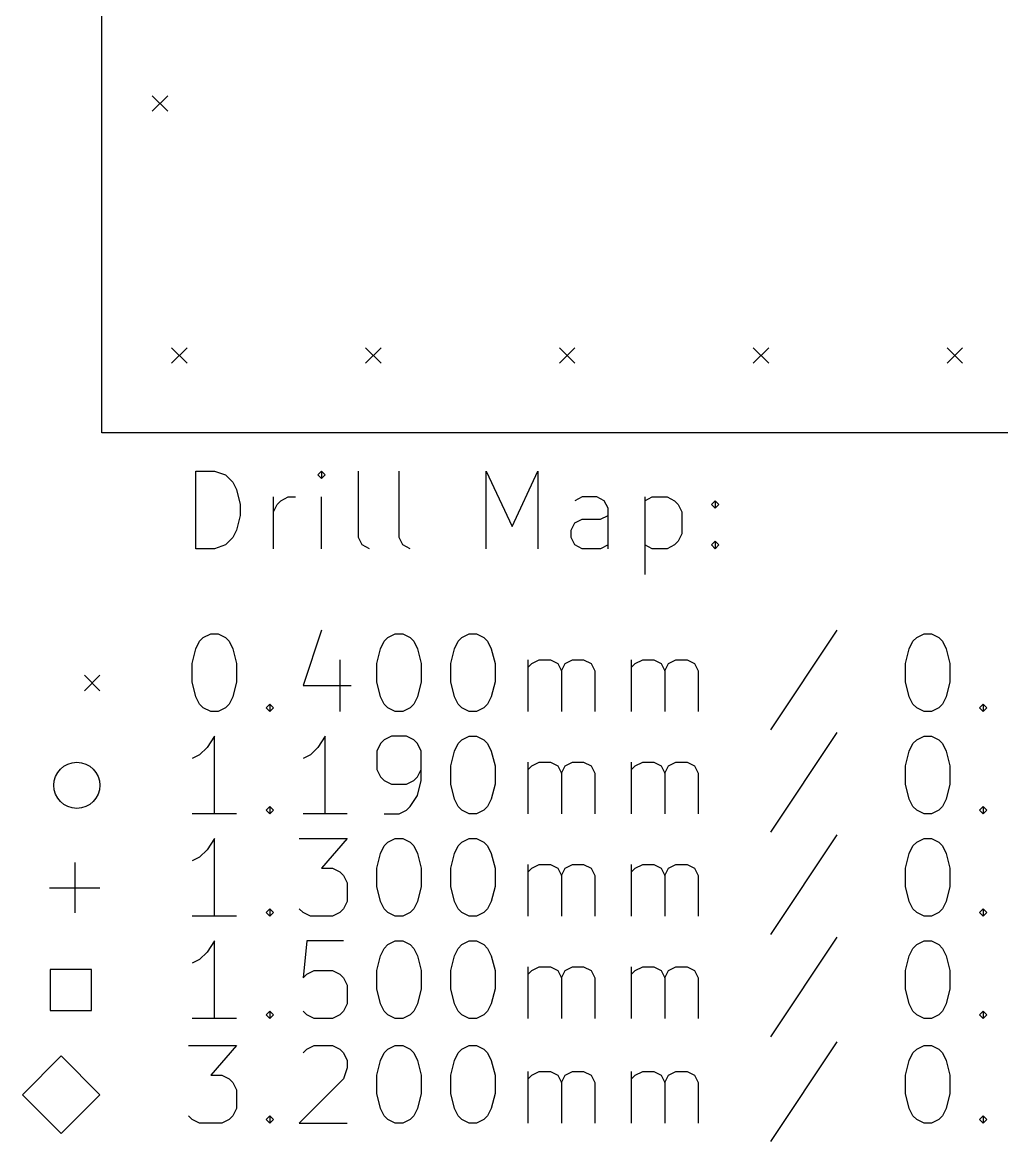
# Model space of a CAD drawing. Extents: x 78 to 180, y -149 to -30.
# Drawn here: x 77.95 to 103.21, y -148.28 to -119.41 of the extents above; entities that cross this region are included whole.
import ezdxf

# ---------------------------------------------------------------- set-up
doc = ezdxf.new("R2010")
doc.units = 0
doc.layers.add('BLACK', color=7, linetype='CONTINUOUS')

msp = doc.modelspace()

# ---------------------------------------------------------------- linework, layer by layer
at = {"layer": 'BLACK', "linetype": 'CONTINUOUS'}
for p, q in [((80, -130), (80, -30)), ((81.3, -121.3), (81.7, -121.7)), ((81.7, -121.3), (81.3, -121.7)), ((81.8, -127.8), (82.2, -128.2)), ((82.2, -127.8), (81.8, -128.2)), ((86.8, -127.8), (87.2, -128.2)), ((87.2, -127.8), (86.8, -128.2)), ((91.8, -127.8), (92.2, -128.2)), ((92.2, -127.8), (91.8, -128.2)), ((96.8, -127.8), (97.2, -128.2)), ((97.2, -127.8), (96.8, -128.2)), ((101.8, -127.8), (102.2, -128.2)), ((102.2, -127.8), (101.8, -128.2)), ((119.5, -130), (80, -130)), ((82.4262, -132.985), (82.4262, -130.985)), ((82.4262, -130.985), (82.9024, -130.985)), ((82.9024, -130.985), (83.1881, -131.08)), ((83.1881, -131.08), (83.3786, -131.27)), ((85.6643, -130.985), (85.569, -131.08)), ((85.569, -131.08), (85.6643, -131.175)), ((85.7595, -131.08), (85.6643, -130.985)), ((85.6643, -130.985), (85.6643, -131.175)), ((85.6643, -131.175), (85.7595, -131.08)), ((86.6167, -132.699), (86.6167, -130.985)), ((87.6643, -132.699), (87.6643, -130.985)), ((89.9119, -132.985), (89.9119, -130.985)), ((89.9119, -130.985), (90.5786, -132.413)), ((90.5786, -132.413), (91.2452, -130.985)), ((91.2452, -130.985), (91.2452, -132.985)), ((83.3786, -131.27), (83.4738, -131.461)), ((83.4738, -131.461), (83.569, -131.842)), ((84.4262, -132.985), (84.4262, -131.651)), ((84.6167, -131.747), (84.8071, -131.651)), ((84.8071, -131.651), (84.9976, -131.651)), ((85.6643, -132.985), (85.6643, -131.651)), ((92.3881, -131.651), (92.1976, -131.747)), ((92.769, -131.651), (92.3881, -131.651)), ((92.9595, -131.747), (92.769, -131.651)), ((94.0071, -131.651), (94.0071, -133.651)), ((94.0071, -131.747), (94.1976, -131.651)), ((94.1976, -131.651), (94.5786, -131.651)), ((94.5786, -131.651), (94.769, -131.747)), ((83.569, -131.842), (83.569, -132.128)), ((84.4262, -132.032), (84.5214, -131.842)), ((84.5214, -131.842), (84.6167, -131.747)), ((93.0548, -131.937), (92.9595, -131.747)), ((93.0548, -132.985), (93.0548, -131.937)), ((94.769, -131.747), (94.8643, -131.842)), ((94.8643, -131.842), (94.9595, -132.032)), ((95.7214, -131.842), (95.8167, -131.747)), ((95.8167, -131.937), (95.7214, -131.842)), ((95.8167, -131.747), (95.9119, -131.842)), ((95.8167, -131.747), (95.8167, -131.937)), ((95.9119, -131.842), (95.8167, -131.937)), ((83.569, -132.128), (83.4738, -132.509)), ((92.1976, -132.318), (92.3881, -132.223)), ((92.3881, -132.223), (92.8643, -132.223)), ((92.8643, -132.223), (93.0548, -132.128)), ((94.9595, -132.032), (94.9595, -132.604)), ((83.4738, -132.509), (83.3786, -132.699)), ((92.1024, -132.509), (92.1976, -132.318)), ((92.1024, -132.699), (92.1024, -132.509)), ((83.3786, -132.699), (83.1881, -132.89)), ((86.7119, -132.89), (86.6167, -132.699)), ((87.7595, -132.89), (87.6643, -132.699)), ((92.1976, -132.89), (92.1024, -132.699)), ((94.8643, -132.794), (94.769, -132.89)), ((94.9595, -132.604), (94.8643, -132.794)), ((95.7214, -132.89), (95.8167, -132.794)), ((95.8167, -132.794), (95.9119, -132.89)), ((95.8167, -132.794), (95.8167, -132.985)), ((82.9024, -132.985), (82.4262, -132.985)), ((83.1881, -132.89), (82.9024, -132.985)), ((86.9024, -132.985), (86.7119, -132.89)), ((87.95, -132.985), (87.7595, -132.89)), ((92.3881, -132.985), (92.1976, -132.89)), ((92.8643, -132.985), (92.3881, -132.985)), ((93.0548, -132.89), (92.8643, -132.985)), ((94.1976, -132.985), (94.0071, -132.89)), ((94.5786, -132.985), (94.1976, -132.985)), ((94.769, -132.89), (94.5786, -132.985)), ((95.8167, -132.985), (95.7214, -132.89)), ((95.9119, -132.89), (95.8167, -132.985)), ((85.6643, -135.09), (85.1881, -136.518)), ((98.9595, -135.09), (97.2452, -137.661)), ((82.4262, -135.566), (82.5214, -135.375)), ((82.5214, -135.375), (82.6167, -135.28)), ((82.6167, -135.28), (82.8071, -135.185)), ((82.8071, -135.185), (82.9976, -135.185)), ((82.9976, -135.185), (83.1881, -135.28)), ((83.1881, -135.28), (83.2833, -135.375)), ((83.2833, -135.375), (83.3786, -135.566)), ((87.1881, -135.566), (87.2833, -135.375)), ((87.2833, -135.375), (87.3786, -135.28)), ((87.3786, -135.28), (87.569, -135.185)), ((87.569, -135.185), (87.7595, -135.185)), ((87.7595, -135.185), (87.95, -135.28)), ((87.95, -135.28), (88.0452, -135.375)), ((88.0452, -135.375), (88.1405, -135.566)), ((89.0929, -135.566), (89.1881, -135.375)), ((89.1881, -135.375), (89.2833, -135.28)), ((89.2833, -135.28), (89.4738, -135.185)), ((89.4738, -135.185), (89.6643, -135.185)), ((89.6643, -135.185), (89.8548, -135.28)), ((89.8548, -135.28), (89.95, -135.375)), ((89.95, -135.375), (90.0452, -135.566)), ((100.826, -135.566), (100.921, -135.375)), ((100.921, -135.375), (101.017, -135.28)), ((101.017, -135.28), (101.207, -135.185)), ((101.207, -135.185), (101.398, -135.185)), ((101.398, -135.185), (101.588, -135.28)), ((101.588, -135.28), (101.683, -135.375)), ((101.683, -135.375), (101.779, -135.566)), ((82.331, -135.947), (82.4262, -135.566)), ((83.3786, -135.566), (83.4738, -135.947)), ((87.0929, -135.947), (87.1881, -135.566)), ((88.1405, -135.566), (88.2357, -135.947)), ((88.9976, -135.947), (89.0929, -135.566)), ((90.0452, -135.566), (90.1405, -135.947)), ((100.731, -135.947), (100.826, -135.566)), ((101.779, -135.566), (101.874, -135.947)), ((82.331, -136.423), (82.331, -135.947)), ((83.4738, -135.947), (83.4738, -136.423)), ((86.1405, -135.851), (86.1405, -137.185)), ((87.0929, -136.423), (87.0929, -135.947)), ((88.2357, -135.947), (88.2357, -136.423)), ((88.9976, -136.423), (88.9976, -135.947)), ((90.1405, -135.947), (90.1405, -136.423)), ((90.9976, -137.185), (90.9976, -135.851)), ((90.9976, -136.042), (91.0929, -135.947)), ((91.0929, -135.947), (91.2833, -135.851)), ((91.2833, -135.851), (91.569, -135.851)), ((91.569, -135.851), (91.7595, -135.947)), ((91.7595, -135.947), (91.8548, -136.137)), ((91.8548, -136.137), (91.95, -135.947)), ((91.95, -135.947), (92.1405, -135.851)), ((92.1405, -135.851), (92.4262, -135.851)), ((92.4262, -135.851), (92.6167, -135.947)), ((92.6167, -135.947), (92.7119, -136.137)), ((93.6643, -137.185), (93.6643, -135.851)), ((93.6643, -136.042), (93.7595, -135.947)), ((93.7595, -135.947), (93.95, -135.851)), ((93.95, -135.851), (94.2357, -135.851)), ((94.2357, -135.851), (94.4262, -135.947)), ((94.4262, -135.947), (94.5214, -136.137)), ((94.5214, -136.137), (94.6167, -135.947)), ((94.6167, -135.947), (94.8071, -135.851)), ((94.8071, -135.851), (95.0929, -135.851)), ((95.0929, -135.851), (95.2833, -135.947)), ((95.2833, -135.947), (95.3786, -136.137)), ((100.731, -136.423), (100.731, -135.947)), ((101.874, -135.947), (101.874, -136.423)), ((79.55, -136.25), (79.95, -136.65)), ((79.95, -136.25), (79.55, -136.65)), ((91.8548, -136.137), (91.8548, -137.185)), ((92.7119, -136.137), (92.7119, -137.185)), ((94.5214, -136.137), (94.5214, -137.185)), ((95.3786, -136.137), (95.3786, -137.185)), ((82.4262, -136.804), (82.331, -136.423)), ((83.4738, -136.423), (83.3786, -136.804)), ((85.1881, -136.518), (86.4262, -136.518)), ((87.1881, -136.804), (87.0929, -136.423)), ((88.2357, -136.423), (88.1405, -136.804)), ((89.0929, -136.804), (88.9976, -136.423)), ((90.1405, -136.423), (90.0452, -136.804)), ((100.826, -136.804), (100.731, -136.423)), ((101.874, -136.423), (101.779, -136.804)), ((82.5214, -136.994), (82.4262, -136.804)), ((83.3786, -136.804), (83.2833, -136.994)), ((87.2833, -136.994), (87.1881, -136.804)), ((88.1405, -136.804), (88.0452, -136.994)), ((89.1881, -136.994), (89.0929, -136.804)), ((90.0452, -136.804), (89.95, -136.994)), ((100.921, -136.994), (100.826, -136.804)), ((101.779, -136.804), (101.683, -136.994)), ((82.6167, -137.09), (82.5214, -136.994)), ((82.8071, -137.185), (82.6167, -137.09)), ((83.1881, -137.09), (82.9976, -137.185)), ((83.2833, -136.994), (83.1881, -137.09)), ((84.2357, -137.09), (84.331, -136.994)), ((84.331, -137.185), (84.2357, -137.09)), ((84.331, -136.994), (84.4262, -137.09)), ((84.331, -136.994), (84.331, -137.185)), ((84.4262, -137.09), (84.331, -137.185)), ((87.3786, -137.09), (87.2833, -136.994)), ((87.569, -137.185), (87.3786, -137.09)), ((87.95, -137.09), (87.7595, -137.185)), ((88.0452, -136.994), (87.95, -137.09)), ((89.2833, -137.09), (89.1881, -136.994)), ((89.4738, -137.185), (89.2833, -137.09)), ((89.8548, -137.09), (89.6643, -137.185)), ((89.95, -136.994), (89.8548, -137.09)), ((101.017, -137.09), (100.921, -136.994)), ((101.207, -137.185), (101.017, -137.09)), ((101.588, -137.09), (101.398, -137.185)), ((101.683, -136.994), (101.588, -137.09)), ((102.636, -137.09), (102.731, -136.994)), ((102.731, -137.185), (102.636, -137.09)), ((102.731, -136.994), (102.826, -137.09)), ((102.731, -136.994), (102.731, -137.185)), ((102.826, -137.09), (102.731, -137.185)), ((82.9976, -137.185), (82.8071, -137.185)), ((87.7595, -137.185), (87.569, -137.185)), ((89.6643, -137.185), (89.4738, -137.185)), ((101.398, -137.185), (101.207, -137.185)), ((82.9024, -137.825), (82.7119, -138.11)), ((82.9024, -139.825), (82.9024, -137.825)), ((85.7595, -137.825), (85.569, -138.11)), ((85.7595, -139.825), (85.7595, -137.825)), ((87.2833, -137.92), (87.1881, -138.015)), ((87.4738, -137.825), (87.2833, -137.92)), ((87.8548, -137.825), (87.4738, -137.825)), ((88.0452, -137.92), (87.8548, -137.825)), ((88.1405, -138.015), (88.0452, -137.92)), ((89.1881, -138.015), (89.2833, -137.92)), ((89.2833, -137.92), (89.4738, -137.825)), ((89.4738, -137.825), (89.6643, -137.825)), ((89.6643, -137.825), (89.8548, -137.92)), ((89.8548, -137.92), (89.95, -138.015)), ((98.9595, -137.73), (97.2452, -140.301)), ((100.921, -138.015), (101.017, -137.92)), ((101.017, -137.92), (101.207, -137.825)), ((101.207, -137.825), (101.398, -137.825)), ((101.398, -137.825), (101.588, -137.92)), ((101.588, -137.92), (101.683, -138.015)), ((82.7119, -138.11), (82.5214, -138.301)), ((85.569, -138.11), (85.3786, -138.301)), ((87.1881, -138.015), (87.0929, -138.206)), ((87.0929, -138.206), (87.0929, -138.682)), ((88.2357, -138.206), (88.1405, -138.015)), ((88.2357, -138.968), (88.2357, -138.206)), ((88.9976, -138.587), (89.0929, -138.206)), ((89.0929, -138.206), (89.1881, -138.015)), ((89.95, -138.015), (90.0452, -138.206)), ((90.0452, -138.206), (90.1405, -138.587)), ((100.731, -138.587), (100.826, -138.206)), ((100.826, -138.206), (100.921, -138.015)), ((101.683, -138.015), (101.779, -138.206)), ((101.779, -138.206), (101.874, -138.587)), ((82.5214, -138.301), (82.331, -138.396)), ((85.3786, -138.301), (85.1881, -138.396)), ((88.9976, -139.063), (88.9976, -138.587)), ((90.1405, -138.587), (90.1405, -139.063)), ((90.9976, -139.825), (90.9976, -138.491)), ((90.9976, -138.682), (91.0929, -138.587)), ((91.0929, -138.587), (91.2833, -138.491)), ((91.2833, -138.491), (91.569, -138.491)), ((91.569, -138.491), (91.7595, -138.587)), ((91.7595, -138.587), (91.8548, -138.777)), ((91.8548, -138.777), (91.95, -138.587)), ((91.95, -138.587), (92.1405, -138.491)), ((92.1405, -138.491), (92.4262, -138.491)), ((92.4262, -138.491), (92.6167, -138.587)), ((92.6167, -138.587), (92.7119, -138.777)), ((93.6643, -139.825), (93.6643, -138.491)), ((93.6643, -138.682), (93.7595, -138.587)), ((93.7595, -138.587), (93.95, -138.491)), ((93.95, -138.491), (94.2357, -138.491)), ((94.2357, -138.491), (94.4262, -138.587)), ((94.4262, -138.587), (94.5214, -138.777)), ((94.5214, -138.777), (94.6167, -138.587)), ((94.6167, -138.587), (94.8071, -138.491)), ((94.8071, -138.491), (95.0929, -138.491)), ((95.0929, -138.491), (95.2833, -138.587)), ((95.2833, -138.587), (95.3786, -138.777)), ((100.731, -139.063), (100.731, -138.587)), ((101.874, -138.587), (101.874, -139.063)), ((87.0929, -138.682), (87.1881, -138.872)), ((87.1881, -138.872), (87.2833, -138.968)), ((88.0452, -138.968), (88.1405, -138.872)), ((88.1405, -138.872), (88.2357, -138.682)), ((91.8548, -138.777), (91.8548, -139.825)), ((92.7119, -138.777), (92.7119, -139.825)), ((94.5214, -138.777), (94.5214, -139.825)), ((95.3786, -138.777), (95.3786, -139.825)), ((87.2833, -138.968), (87.4738, -139.063)), ((87.4738, -139.063), (87.8548, -139.063)), ((87.8548, -139.063), (88.0452, -138.968)), ((88.1405, -139.349), (88.2357, -138.968)), ((89.0929, -139.444), (88.9976, -139.063)), ((90.1405, -139.063), (90.0452, -139.444)), ((100.826, -139.444), (100.731, -139.063)), ((101.874, -139.063), (101.779, -139.444)), ((87.95, -139.634), (88.1405, -139.349)), ((89.1881, -139.634), (89.0929, -139.444)), ((90.0452, -139.444), (89.95, -139.634)), ((100.921, -139.634), (100.826, -139.444)), ((101.779, -139.444), (101.683, -139.634)), ((84.2357, -139.73), (84.331, -139.634)), ((84.331, -139.825), (84.2357, -139.73)), ((84.331, -139.634), (84.4262, -139.73)), ((84.331, -139.634), (84.331, -139.825)), ((84.4262, -139.73), (84.331, -139.825)), ((87.6643, -139.825), (87.8548, -139.73)), ((87.8548, -139.73), (87.95, -139.634)), ((89.2833, -139.73), (89.1881, -139.634)), ((89.4738, -139.825), (89.2833, -139.73)), ((89.8548, -139.73), (89.6643, -139.825)), ((89.95, -139.634), (89.8548, -139.73)), ((101.017, -139.73), (100.921, -139.634)), ((101.207, -139.825), (101.017, -139.73)), ((101.588, -139.73), (101.398, -139.825)), ((101.683, -139.634), (101.588, -139.73)), ((102.636, -139.73), (102.731, -139.634)), ((102.731, -139.825), (102.636, -139.73)), ((102.731, -139.634), (102.826, -139.73)), ((102.731, -139.634), (102.731, -139.825)), ((102.826, -139.73), (102.731, -139.825)), ((83.4738, -139.825), (82.331, -139.825)), ((86.331, -139.825), (85.1881, -139.825)), ((87.2833, -139.825), (87.6643, -139.825)), ((89.6643, -139.825), (89.4738, -139.825)), ((101.398, -139.825), (101.207, -139.825)), ((82.9024, -140.465), (82.7119, -140.75)), ((82.9024, -142.465), (82.9024, -140.465)), ((85.0929, -140.465), (86.331, -140.465)), ((86.331, -140.465), (85.6643, -141.227)), ((87.2833, -140.655), (87.3786, -140.56)), ((87.3786, -140.56), (87.569, -140.465)), ((87.569, -140.465), (87.7595, -140.465)), ((87.7595, -140.465), (87.95, -140.56)), ((87.95, -140.56), (88.0452, -140.655)), ((89.1881, -140.655), (89.2833, -140.56)), ((89.2833, -140.56), (89.4738, -140.465)), ((89.4738, -140.465), (89.6643, -140.465)), ((89.6643, -140.465), (89.8548, -140.56)), ((89.8548, -140.56), (89.95, -140.655)), ((98.9595, -140.37), (97.2452, -142.941)), ((100.921, -140.655), (101.017, -140.56)), ((101.017, -140.56), (101.207, -140.465)), ((101.207, -140.465), (101.398, -140.465)), ((101.398, -140.465), (101.588, -140.56)), ((101.588, -140.56), (101.683, -140.655)), ((82.7119, -140.75), (82.5214, -140.941)), ((87.0929, -141.227), (87.1881, -140.846)), ((87.1881, -140.846), (87.2833, -140.655)), ((88.0452, -140.655), (88.1405, -140.846)), ((88.1405, -140.846), (88.2357, -141.227)), ((88.9976, -141.227), (89.0929, -140.846)), ((89.0929, -140.846), (89.1881, -140.655)), ((89.95, -140.655), (90.0452, -140.846)), ((90.0452, -140.846), (90.1405, -141.227)), ((100.731, -141.227), (100.826, -140.846)), ((100.826, -140.846), (100.921, -140.655)), ((101.683, -140.655), (101.779, -140.846)), ((101.779, -140.846), (101.874, -141.227)), ((79.2998, -141.08), (79.2998, -142.38)), ((82.5214, -140.941), (82.331, -141.036)), ((90.9976, -142.465), (90.9976, -141.131)), ((91.0929, -141.227), (91.2833, -141.131)), ((91.2833, -141.131), (91.569, -141.131)), ((91.569, -141.131), (91.7595, -141.227)), ((91.95, -141.227), (92.1405, -141.131)), ((92.1405, -141.131), (92.4262, -141.131)), ((92.4262, -141.131), (92.6167, -141.227)), ((93.6643, -142.465), (93.6643, -141.131)), ((93.7595, -141.227), (93.95, -141.131)), ((93.95, -141.131), (94.2357, -141.131)), ((94.2357, -141.131), (94.4262, -141.227)), ((94.6167, -141.227), (94.8071, -141.131)), ((94.8071, -141.131), (95.0929, -141.131)), ((95.0929, -141.131), (95.2833, -141.227)), ((85.6643, -141.227), (85.95, -141.227)), ((85.95, -141.227), (86.1405, -141.322)), ((86.1405, -141.322), (86.2357, -141.417)), ((86.2357, -141.417), (86.331, -141.608)), ((87.0929, -141.703), (87.0929, -141.227)), ((88.2357, -141.227), (88.2357, -141.703)), ((88.9976, -141.703), (88.9976, -141.227)), ((90.1405, -141.227), (90.1405, -141.703)), ((90.9976, -141.322), (91.0929, -141.227)), ((91.7595, -141.227), (91.8548, -141.417)), ((91.8548, -141.417), (91.95, -141.227)), ((91.8548, -141.417), (91.8548, -142.465)), ((92.6167, -141.227), (92.7119, -141.417)), ((92.7119, -141.417), (92.7119, -142.465)), ((93.6643, -141.322), (93.7595, -141.227)), ((94.4262, -141.227), (94.5214, -141.417)), ((94.5214, -141.417), (94.6167, -141.227)), ((94.5214, -141.417), (94.5214, -142.465)), ((95.2833, -141.227), (95.3786, -141.417)), ((95.3786, -141.417), (95.3786, -142.465)), ((100.731, -141.703), (100.731, -141.227)), ((101.874, -141.227), (101.874, -141.703)), ((78.6495, -141.73), (79.95, -141.73)), ((86.331, -141.608), (86.331, -142.084)), ((87.1881, -142.084), (87.0929, -141.703)), ((88.2357, -141.703), (88.1405, -142.084)), ((89.0929, -142.084), (88.9976, -141.703)), ((90.1405, -141.703), (90.0452, -142.084)), ((100.826, -142.084), (100.731, -141.703)), ((101.874, -141.703), (101.779, -142.084)), ((84.2357, -142.37), (84.331, -142.274)), ((84.331, -142.274), (84.4262, -142.37)), ((84.331, -142.274), (84.331, -142.465)), ((85.1881, -142.37), (85.0929, -142.274)), ((86.2357, -142.274), (86.1405, -142.37)), ((86.331, -142.084), (86.2357, -142.274)), ((87.2833, -142.274), (87.1881, -142.084)), ((87.3786, -142.37), (87.2833, -142.274)), ((88.0452, -142.274), (87.95, -142.37)), ((88.1405, -142.084), (88.0452, -142.274)), ((89.1881, -142.274), (89.0929, -142.084)), ((89.2833, -142.37), (89.1881, -142.274)), ((89.95, -142.274), (89.8548, -142.37)), ((90.0452, -142.084), (89.95, -142.274)), ((100.921, -142.274), (100.826, -142.084)), ((101.017, -142.37), (100.921, -142.274)), ((101.683, -142.274), (101.588, -142.37)), ((101.779, -142.084), (101.683, -142.274)), ((102.636, -142.37), (102.731, -142.274)), ((102.731, -142.274), (102.826, -142.37)), ((102.731, -142.274), (102.731, -142.465)), ((83.4738, -142.465), (82.331, -142.465)), ((84.331, -142.465), (84.2357, -142.37)), ((84.4262, -142.37), (84.331, -142.465)), ((85.3786, -142.465), (85.1881, -142.37)), ((85.95, -142.465), (85.3786, -142.465)), ((86.1405, -142.37), (85.95, -142.465)), ((87.569, -142.465), (87.3786, -142.37)), ((87.7595, -142.465), (87.569, -142.465)), ((87.95, -142.37), (87.7595, -142.465)), ((89.4738, -142.465), (89.2833, -142.37)), ((89.6643, -142.465), (89.4738, -142.465)), ((89.8548, -142.37), (89.6643, -142.465)), ((101.207, -142.465), (101.017, -142.37)), ((101.398, -142.465), (101.207, -142.465)), ((101.588, -142.37), (101.398, -142.465)), ((102.731, -142.465), (102.636, -142.37)), ((102.826, -142.37), (102.731, -142.465)), ((82.9024, -143.105), (82.7119, -143.39)), ((82.9024, -145.105), (82.9024, -143.105)), ((85.2833, -143.105), (85.1881, -144.057)), ((86.2357, -143.105), (85.2833, -143.105)), ((87.2833, -143.295), (87.3786, -143.2)), ((87.3786, -143.2), (87.569, -143.105)), ((87.569, -143.105), (87.7595, -143.105)), ((87.7595, -143.105), (87.95, -143.2)), ((87.95, -143.2), (88.0452, -143.295)), ((89.1881, -143.295), (89.2833, -143.2)), ((89.2833, -143.2), (89.4738, -143.105)), ((89.4738, -143.105), (89.6643, -143.105)), ((89.6643, -143.105), (89.8548, -143.2)), ((89.8548, -143.2), (89.95, -143.295)), ((98.9595, -143.01), (97.2452, -145.581)), ((100.921, -143.295), (101.017, -143.2)), ((101.017, -143.2), (101.207, -143.105)), ((101.207, -143.105), (101.398, -143.105)), ((101.398, -143.105), (101.588, -143.2)), ((101.588, -143.2), (101.683, -143.295)), ((82.7119, -143.39), (82.5214, -143.581)), ((87.0929, -143.867), (87.1881, -143.486)), ((87.1881, -143.486), (87.2833, -143.295)), ((88.0452, -143.295), (88.1405, -143.486)), ((88.1405, -143.486), (88.2357, -143.867)), ((88.9976, -143.867), (89.0929, -143.486)), ((89.0929, -143.486), (89.1881, -143.295)), ((89.95, -143.295), (90.0452, -143.486)), ((90.0452, -143.486), (90.1405, -143.867)), ((100.731, -143.867), (100.826, -143.486)), ((100.826, -143.486), (100.921, -143.295)), ((101.683, -143.295), (101.779, -143.486)), ((101.779, -143.486), (101.874, -143.867)), ((82.5214, -143.581), (82.331, -143.676)), ((90.9976, -145.105), (90.9976, -143.771)), ((91.0929, -143.867), (91.2833, -143.771)), ((91.2833, -143.771), (91.569, -143.771)), ((91.569, -143.771), (91.7595, -143.867)), ((91.95, -143.867), (92.1405, -143.771)), ((92.1405, -143.771), (92.4262, -143.771)), ((92.4262, -143.771), (92.6167, -143.867)), ((93.6643, -145.105), (93.6643, -143.771)), ((93.7595, -143.867), (93.95, -143.771)), ((93.95, -143.771), (94.2357, -143.771)), ((94.2357, -143.771), (94.4262, -143.867)), ((94.6167, -143.867), (94.8071, -143.771)), ((94.8071, -143.771), (95.0929, -143.771)), ((95.0929, -143.771), (95.2833, -143.867)), ((79.7303, -143.84), (78.6697, -143.84)), ((78.6697, -143.84), (78.6697, -144.9)), ((79.7303, -144.9), (79.7303, -143.84)), ((85.1881, -144.057), (85.2833, -143.962)), ((85.2833, -143.962), (85.4738, -143.867)), ((85.4738, -143.867), (85.95, -143.867)), ((85.95, -143.867), (86.1405, -143.962)), ((86.1405, -143.962), (86.2357, -144.057)), ((86.2357, -144.057), (86.331, -144.248)), ((87.0929, -144.343), (87.0929, -143.867)), ((88.2357, -143.867), (88.2357, -144.343)), ((88.9976, -144.343), (88.9976, -143.867)), ((90.1405, -143.867), (90.1405, -144.343)), ((90.9976, -143.962), (91.0929, -143.867)), ((91.7595, -143.867), (91.8548, -144.057)), ((91.8548, -144.057), (91.95, -143.867)), ((91.8548, -144.057), (91.8548, -145.105)), ((92.6167, -143.867), (92.7119, -144.057)), ((92.7119, -144.057), (92.7119, -145.105)), ((93.6643, -143.962), (93.7595, -143.867)), ((94.4262, -143.867), (94.5214, -144.057)), ((94.5214, -144.057), (94.6167, -143.867)), ((94.5214, -144.057), (94.5214, -145.105)), ((95.2833, -143.867), (95.3786, -144.057)), ((95.3786, -144.057), (95.3786, -145.105)), ((100.731, -144.343), (100.731, -143.867)), ((101.874, -143.867), (101.874, -144.343)), ((86.331, -144.248), (86.331, -144.724)), ((87.1881, -144.724), (87.0929, -144.343)), ((88.2357, -144.343), (88.1405, -144.724)), ((89.0929, -144.724), (88.9976, -144.343)), ((90.1405, -144.343), (90.0452, -144.724)), ((100.826, -144.724), (100.731, -144.343)), ((101.874, -144.343), (101.779, -144.724)), ((78.6697, -144.9), (79.7303, -144.9)), ((84.2357, -145.01), (84.331, -144.914)), ((84.331, -144.914), (84.4262, -145.01)), ((84.331, -144.914), (84.331, -145.105)), ((85.2833, -145.01), (85.1881, -144.914)), ((86.2357, -144.914), (86.1405, -145.01)), ((86.331, -144.724), (86.2357, -144.914)), ((87.2833, -144.914), (87.1881, -144.724)), ((87.3786, -145.01), (87.2833, -144.914)), ((88.0452, -144.914), (87.95, -145.01)), ((88.1405, -144.724), (88.0452, -144.914)), ((89.1881, -144.914), (89.0929, -144.724)), ((89.2833, -145.01), (89.1881, -144.914)), ((89.95, -144.914), (89.8548, -145.01)), ((90.0452, -144.724), (89.95, -144.914)), ((100.921, -144.914), (100.826, -144.724)), ((101.017, -145.01), (100.921, -144.914)), ((101.683, -144.914), (101.588, -145.01)), ((101.779, -144.724), (101.683, -144.914)), ((102.636, -145.01), (102.731, -144.914)), ((102.731, -144.914), (102.826, -145.01)), ((102.731, -144.914), (102.731, -145.105)), ((83.4738, -145.105), (82.331, -145.105)), ((84.331, -145.105), (84.2357, -145.01)), ((84.4262, -145.01), (84.331, -145.105)), ((85.4738, -145.105), (85.2833, -145.01)), ((85.95, -145.105), (85.4738, -145.105)), ((86.1405, -145.01), (85.95, -145.105)), ((87.569, -145.105), (87.3786, -145.01)), ((87.7595, -145.105), (87.569, -145.105)), ((87.95, -145.01), (87.7595, -145.105)), ((89.4738, -145.105), (89.2833, -145.01)), ((89.6643, -145.105), (89.4738, -145.105)), ((89.8548, -145.01), (89.6643, -145.105)), ((101.207, -145.105), (101.017, -145.01)), ((101.398, -145.105), (101.207, -145.105)), ((101.588, -145.01), (101.398, -145.105)), ((102.731, -145.105), (102.636, -145.01)), ((102.826, -145.01), (102.731, -145.105)), ((82.2357, -145.805), (83.4738, -145.805)), ((83.4738, -145.805), (82.8071, -146.567)), ((85.2833, -145.9), (85.4738, -145.805)), ((85.4738, -145.805), (85.95, -145.805)), ((85.95, -145.805), (86.1405, -145.9)), ((87.3786, -145.9), (87.569, -145.805)), ((87.569, -145.805), (87.7595, -145.805)), ((87.7595, -145.805), (87.95, -145.9)), ((89.2833, -145.9), (89.4738, -145.805)), ((89.4738, -145.805), (89.6643, -145.805)), ((89.6643, -145.805), (89.8548, -145.9)), ((98.9595, -145.71), (97.2452, -148.281)), ((101.017, -145.9), (101.207, -145.805)), ((101.207, -145.805), (101.398, -145.805)), ((101.398, -145.805), (101.588, -145.9)), ((78.95, -146.07), (77.95, -147.07)), ((79.95, -147.07), (78.95, -146.07)), ((85.1881, -145.995), (85.2833, -145.9)), ((86.1405, -145.9), (86.2357, -145.995)), ((86.2357, -145.995), (86.331, -146.186)), ((87.1881, -146.186), (87.2833, -145.995)), ((87.2833, -145.995), (87.3786, -145.9)), ((87.95, -145.9), (88.0452, -145.995)), ((88.0452, -145.995), (88.1405, -146.186)), ((89.0929, -146.186), (89.1881, -145.995)), ((89.1881, -145.995), (89.2833, -145.9)), ((89.8548, -145.9), (89.95, -145.995)), ((89.95, -145.995), (90.0452, -146.186)), ((100.826, -146.186), (100.921, -145.995)), ((100.921, -145.995), (101.017, -145.9)), ((101.588, -145.9), (101.683, -145.995)), ((101.683, -145.995), (101.779, -146.186)), ((86.331, -146.376), (86.2357, -146.662)), ((86.331, -146.186), (86.331, -146.376)), ((87.0929, -146.567), (87.1881, -146.186)), ((88.1405, -146.186), (88.2357, -146.567)), ((88.9976, -146.567), (89.0929, -146.186)), ((90.0452, -146.186), (90.1405, -146.567)), ((100.731, -146.567), (100.826, -146.186)), ((101.779, -146.186), (101.874, -146.567)), ((82.8071, -146.567), (83.0929, -146.567)), ((83.0929, -146.567), (83.2833, -146.662)), ((83.2833, -146.662), (83.3786, -146.757)), ((86.2357, -146.662), (85.0929, -147.805)), ((87.0929, -147.043), (87.0929, -146.567)), ((88.2357, -146.567), (88.2357, -147.043)), ((88.9976, -147.043), (88.9976, -146.567)), ((90.1405, -146.567), (90.1405, -147.043)), ((90.9976, -147.805), (90.9976, -146.471)), ((90.9976, -146.662), (91.0929, -146.567)), ((91.0929, -146.567), (91.2833, -146.471)), ((91.2833, -146.471), (91.569, -146.471)), ((91.569, -146.471), (91.7595, -146.567)), ((91.7595, -146.567), (91.8548, -146.757)), ((91.8548, -146.757), (91.95, -146.567)), ((91.95, -146.567), (92.1405, -146.471)), ((92.1405, -146.471), (92.4262, -146.471)), ((92.4262, -146.471), (92.6167, -146.567)), ((92.6167, -146.567), (92.7119, -146.757)), ((93.6643, -147.805), (93.6643, -146.471)), ((93.6643, -146.662), (93.7595, -146.567)), ((93.7595, -146.567), (93.95, -146.471)), ((93.95, -146.471), (94.2357, -146.471)), ((94.2357, -146.471), (94.4262, -146.567)), ((94.4262, -146.567), (94.5214, -146.757)), ((94.5214, -146.757), (94.6167, -146.567)), ((94.6167, -146.567), (94.8071, -146.471)), ((94.8071, -146.471), (95.0929, -146.471)), ((95.0929, -146.471), (95.2833, -146.567)), ((95.2833, -146.567), (95.3786, -146.757)), ((100.731, -147.043), (100.731, -146.567)), ((101.874, -146.567), (101.874, -147.043)), ((83.3786, -146.757), (83.4738, -146.948)), ((83.4738, -146.948), (83.4738, -147.424)), ((91.8548, -146.757), (91.8548, -147.805)), ((92.7119, -146.757), (92.7119, -147.805)), ((94.5214, -146.757), (94.5214, -147.805)), ((95.3786, -146.757), (95.3786, -147.805)), ((77.95, -147.07), (78.95, -148.07)), ((78.95, -148.07), (79.95, -147.07)), ((87.1881, -147.424), (87.0929, -147.043)), ((88.2357, -147.043), (88.1405, -147.424)), ((89.0929, -147.424), (88.9976, -147.043)), ((90.1405, -147.043), (90.0452, -147.424)), ((100.826, -147.424), (100.731, -147.043)), ((101.874, -147.043), (101.779, -147.424)), ((83.4738, -147.424), (83.3786, -147.614)), ((87.2833, -147.614), (87.1881, -147.424)), ((88.1405, -147.424), (88.0452, -147.614)), ((89.1881, -147.614), (89.0929, -147.424)), ((90.0452, -147.424), (89.95, -147.614)), ((100.921, -147.614), (100.826, -147.424)), ((101.779, -147.424), (101.683, -147.614)), ((82.331, -147.71), (82.2357, -147.614)), ((82.5214, -147.805), (82.331, -147.71)), ((83.0929, -147.805), (82.5214, -147.805)), ((83.2833, -147.71), (83.0929, -147.805)), ((83.3786, -147.614), (83.2833, -147.71)), ((84.2357, -147.71), (84.331, -147.614)), ((84.331, -147.805), (84.2357, -147.71)), ((84.331, -147.614), (84.4262, -147.71)), ((84.331, -147.614), (84.331, -147.805)), ((84.4262, -147.71), (84.331, -147.805)), ((85.0929, -147.805), (86.331, -147.805)), ((87.3786, -147.71), (87.2833, -147.614)), ((87.569, -147.805), (87.3786, -147.71)), ((87.7595, -147.805), (87.569, -147.805)), ((87.95, -147.71), (87.7595, -147.805)), ((88.0452, -147.614), (87.95, -147.71)), ((89.2833, -147.71), (89.1881, -147.614)), ((89.4738, -147.805), (89.2833, -147.71)), ((89.6643, -147.805), (89.4738, -147.805)), ((89.8548, -147.71), (89.6643, -147.805)), ((89.95, -147.614), (89.8548, -147.71)), ((101.017, -147.71), (100.921, -147.614)), ((101.207, -147.805), (101.017, -147.71)), ((101.398, -147.805), (101.207, -147.805)), ((101.588, -147.71), (101.398, -147.805)), ((101.683, -147.614), (101.588, -147.71)), ((102.636, -147.71), (102.731, -147.614)), ((102.731, -147.805), (102.636, -147.71)), ((102.731, -147.614), (102.826, -147.71)), ((102.731, -147.614), (102.731, -147.805)), ((102.826, -147.71), (102.731, -147.805))]:
    msp.add_line(p, q, dxfattribs=at)
at = {"layer": 'BLACK'}
msp.add_circle((79.355, -139.09), 0.595, dxfattribs=at)

doc.saveas('drawing.dxf')
